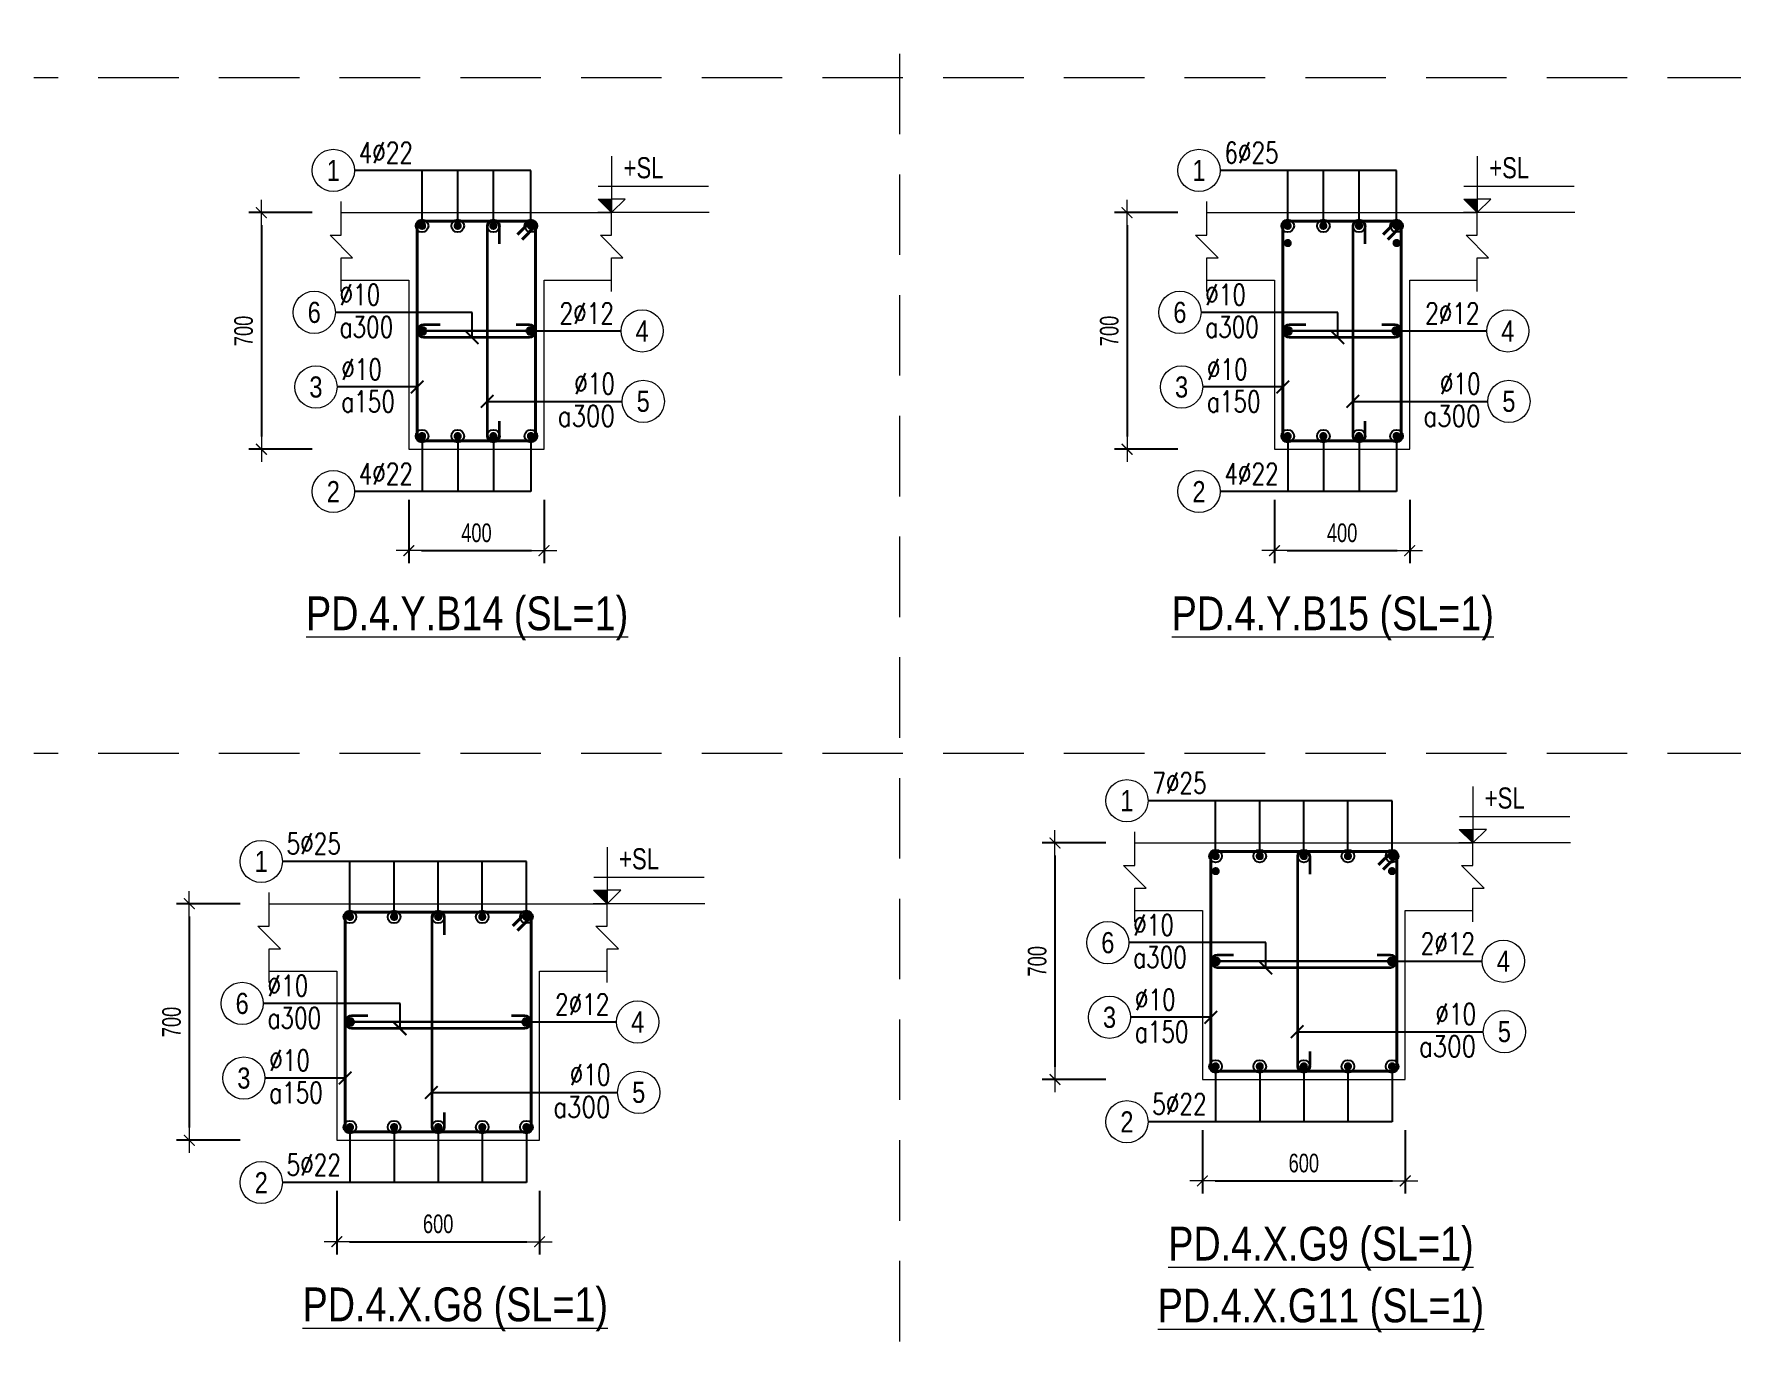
# Model space of a CAD drawing. Header units: millimetres. Extents: x 0 to 264070, y -218202 to 27271.
# Drawn here: x 246139 to 251161, y -211943 to -208073 of the extents above; entities that cross this region are included whole.
import ezdxf
from ezdxf.enums import TextEntityAlignment as Align

# ---------------------------------------------------------------- set-up
doc = ezdxf.new("R2010")
doc.units = ezdxf.units.MM
doc.header["$PDMODE"] = 3
doc.linetypes.add('HIDDEN2', pattern=[4.762499999999999, 3.175, -1.5875])
doc.layers.get('0').update_dxf_attribs({"lineweight": 20})
doc.layers.get('Defpoints').update_dxf_attribs({"color": 151, "lineweight": 9})
for name, color, linetype, lineweight in [('NDC_S_ANNO', 7, 'Continuous', 20), ('NDC_S_CONTINUOUS', 3, 'Continuous', 20), ('NDC_S_DIM', 1, 'Continuous', 15), ('NDC_S_HIDDEN', 8, 'HIDDEN2', 13), ('NDC_S_REBAR', 4, 'Continuous', 35), ('NDC_S_STIRRUP', 4, 'Continuous', 40), ('NDC_S_TEXT SYMBOL', 7, 'Continuous', 20), ('NDC_S_THIN LINE', 8, 'Continuous', 9), ('NDC_S_VN TEXT', 7, 'Continuous', 20)]:
    doc.layers.add(name, color=color, linetype=linetype, lineweight=lineweight)
doc.styles.add('ARIAL', font='arial.ttf', dxfattribs={"width": 0.8})
doc.styles.add('NDC_ANNO', font='', dxfattribs={"width": 0.8})
doc.styles.add('NDC_DIM', font='', dxfattribs={"width": 0.75})
doc.styles.add('NDC_EN TXT', font='romans.shx', dxfattribs={"width": 0.8})
doc.styles.get('NDC_ANNO').set_extended_font_data('Dotum')
doc.styles.get('NDC_DIM').set_extended_font_data('Dotum')
doc.dimstyles.new('NDC_dim_25', dxfattribs={"dimscale": 25, "dimtxt": 2.2, "dimasz": 1.5, "dimexe": 1.5, "dimexo": 2.5, "dimgap": 1, "dimtad": 1, "dimdec": 0, "dimzin": 0, "dimdsep": 46, "dimtxsty": 'NDC_DIM', "dimblk": 'DIMMARK', "dimcen": 0.09, "dimdle": 1.2, "dimclrd": 1, "dimclre": 1, "dimclrt": 3, "dimadec": 0, "dimazin": 0, "dimtfac": 1, "dimtdec": 0, "dimtix": 1, "dimtofl": 0, "dimtmove": 0, "dimatfit": 3, "dimfxl": 6, "dimfxlon": 1, "dimtolj": 1, "dimtzin": 0, "dimarcsym": 0})

# ---------------------------------------------------------------- blocks, each defined once
blk = doc.blocks.new('kata_block_THEP')
at = {"layer": 'NDC_S_REBAR', "color": 0}
for p, q in [((-0.5, 0), (0.5, 0)), ((-0.3535533905960619, 0.353553390592424), (0.3535533905960619, -0.353553390592424)), ((0.3535533905960619, 0.353553390592424), (-0.3535533905960619, -0.353553390592424)), ((0, 0.5), (0, -0.5))]:
    blk.add_line(p, q, dxfattribs=at)
at = {"layer": 'NDC_S_REBAR', "color": 0, "const_width": 0.08333333333333334}
blk.add_lwpolyline([(-0.5, -1.818989403545856e-12, 1), (0.5000000000145519, -1.818989403545856e-12, 1), (-0.5, -1.818989403545856e-12, 1)], format="xyb", dxfattribs=at)
blk = doc.blocks.new('DIMMARK')
at = {"layer": 'NDC_S_DIM', "color": 1}
blk.add_line((-1.5, 0), (1, 0), dxfattribs=at)
at = {"layer": 'NDC_S_DIM', "color": 2, "const_width": 0.1}
blk.add_lwpolyline([(-0.4242640687119285, -0.4242640687119285), (0.4242640687119285, 0.4242640687119285)], dxfattribs=at)
blk = doc.blocks.new('*D876')
at = {"layer": 'Defpoints', "color": 0, "transparency": 16777216}
for p in [(247318.4618438467, -208601.3271362455), (246812.4618438467, -209301.3271362455), (247318.4618438467, -209301.3271362455)]:
    blk.add_point(p, dxfattribs=at)
at = {"layer": 'NDC_S_DIM', "color": 1, "lineweight": -2, "transparency": 16777216}
for p, q in [((246962.4618438467, -208601.3271362455), (246774.9618438467, -208601.3271362455)), ((246812.4618438467, -208638.8271362455), (246812.4618438467, -209263.8271362455)), ((246962.4618438467, -209301.3271362455), (246774.9618438467, -209301.3271362455))]:
    blk.add_line(p, q, dxfattribs=at)
at = {"layer": 'NDC_S_DIM', "color": 1, "lineweight": -2, "transparency": 16777216, "xscale": 37.5, "yscale": 37.5, "zscale": 37.5}
for p, rotation in [((246812.4618438467, -208601.3271362455), 90), ((246812.4618438467, -209301.3271362455), 270)]:
    blk.add_blockref('DIMMARK', p, dxfattribs=dict(at, rotation=rotation))
at = {"layer": 'NDC_S_DIM', "color": 3, "transparency": 16777216, "insert": (246759.9618438468, -208951.3271362455), "char_height": 55.00000000000001, "attachment_point": 5, "rotation": 90, "style": 'NDC_DIM'}
blk.add_mtext('\\A1;700', dxfattribs=at)
blk = doc.blocks.new('*D877')
at = {"layer": 'Defpoints', "color": 0, "transparency": 16777216}
for p in [(247248.7887193024, -209301.3271362455), (247648.7887193024, -209301.3271362455), (247648.7887193024, -209601.3271362455)]:
    blk.add_point(p, dxfattribs=at)
at = {"layer": 'NDC_S_DIM', "color": 1, "lineweight": -2, "transparency": 16777216}
for p, q in [((247248.7887193024, -209451.3271362455), (247248.7887193024, -209638.8271362455)), ((247648.7887193024, -209451.3271362455), (247648.7887193024, -209638.8271362455)), ((247286.2887193024, -209601.3271362455), (247611.2887193024, -209601.3271362455))]:
    blk.add_line(p, q, dxfattribs=at)
at = {"layer": 'NDC_S_DIM', "color": 1, "lineweight": -2, "transparency": 16777216, "xscale": 37.5, "yscale": 37.5, "zscale": 37.5, "rotation": 180}
blk.add_blockref('DIMMARK', (247248.7887193024, -209601.3271362455), dxfattribs=at)
at = {"layer": 'NDC_S_DIM', "color": 1, "lineweight": -2, "transparency": 16777216, "xscale": 37.5, "yscale": 37.5, "zscale": 37.5}
blk.add_blockref('DIMMARK', (247648.7887193024, -209601.3271362455), dxfattribs=at)
at = {"layer": 'NDC_S_DIM', "color": 3, "transparency": 16777216, "insert": (247448.7887193024, -209548.8271362455), "char_height": 55.00000000000001, "attachment_point": 5, "style": 'NDC_DIM'}
blk.add_mtext('\\A1;400', dxfattribs=at)
blk = doc.blocks.new('kata_block_CT')
at = {"layer": 'NDC_S_ANNO'}
blk.add_hatch(color=3, dxfattribs=at).paths.add_polyline_path([(0, 1.596954857557648), (-1.612010908633238, 1.596954857557648), (0, 0)])
at = {"layer": 'NDC_S_ANNO', "ltscale": 50}
h = blk.add_hatch(dxfattribs=at)
h.set_pattern_fill('ANSI31', color=256, scale=1.406250541793835, style=0)
h.set_pattern_definition([(45.00000000000001, (0, 5.456968210637569e-12), (-3.157122508925224, 3.157122508925225), [])])
h.paths.add_polyline_path([(0, 1.596954857557648), (0, 0), (1.612010908924276, 1.596954857557648)])
for p, q in [((-1.592704896858777, 3.140833880479477), (11.46947077315417, 3.140833880479477)), ((11.56125648126181, 5.456968210637569e-12), (-1.63869572513795, 5.456968210637569e-12))]:
    blk.add_line(p, q, dxfattribs=at)
for points in [[(0, 6.69495074864426), (0, 0)], [(0, 0), (-1.612010908924276, 1.596954857557648), (0, 1.596954857557648)], [(0, 0), (1.612010908924276, 1.596954857557648), (0, 1.596954857557648)]]:
    blk.add_lwpolyline(points, dxfattribs=at)
at = {"layer": 'NDC_S_ANNO', "color": 8, "ltscale": 50}
blk.add_lwpolyline([(0, 0), (-1.612010908633238, 1.596954857557648), (0, 1.596954857557648)], dxfattribs=at)
at = {"layer": 'NDC_S_TEXT SYMBOL', "color": 3, "style": 'NDC_ANNO', "width": 0.8}
blk.add_attdef('CT', (1.409564409346785, 4.068271311703938), '', height=2.5, dxfattribs=at)
blk = doc.blocks.new('kata_block_TD')
at = {"color": 6, "linetype": 'ByBlock', "lineweight": -2, "style": 'ARIAL', "width": 0.8}
blk.add_attdef('SECTDET2', text='', height=5, dxfattribs=at).set_placement((0, 7.970649532882817), align=Align.CENTER)
at = {"color": 0, "linetype": 'ByBlock', "lineweight": -2, "style": 'ARIAL', "width": 0.8}
blk.add_attdef('SECTDET1', text='', height=5, dxfattribs=at).set_placement((0, 1.470649532882817), align=Align.CENTER)
at = {"color": 3, "lineweight": 25, "style": 'ARIAL', "width": 0.8}
blk.add_attdef('SSCALE', text='', height=2.5, dxfattribs=at).set_placement((0, -3.998868953555331), align=Align.CENTER)
blk = doc.blocks.new('*U241')
blk.add_circle((-2.5, 0), 2.5)
at = {"layer": 'NDC_S_VN TEXT', "color": 3, "style": 'NDC_EN TXT', "width": 0.75}
for tag, p in [('DK1', (0.5, 0.8455043070534884)), ('KC1', (0.5, -2.972544307831413))]:
    blk.add_attdef(tag, p, '', height=2.5, dxfattribs=at)
at = {"layer": 'NDC_S_VN TEXT', "color": 7, "style": 'ARIAL', "width": 0.8}
blk.add_attdef('SH2', text='', height=2.5, dxfattribs=at).set_placement((-2.5, 0), align=Align.MIDDLE)
blk = doc.blocks.new('*U321')
blk.add_circle((2.5, 0), 2.5)
at = {"layer": 'NDC_S_VN TEXT', "color": 3, "style": 'NDC_EN TXT'}
for tag, width, p in [('DK2', 0.75, (-0.85, 0.8455043070534884)), ('KC2', 0.8, (-0.85, -2.972544307831413))]:
    blk.add_attdef(tag, text='', height=2.5, dxfattribs=dict(at, width=width)).set_placement(p, align=Align.RIGHT)
at = {"layer": 'NDC_S_VN TEXT', "color": 7, "style": 'ARIAL', "width": 0.8}
blk.add_attdef('SH3', text='', height=2.5, dxfattribs=at).set_placement((2.5, 0), align=Align.MIDDLE)
blk = doc.blocks.new('*U239')
blk.add_circle((2.5, 0), 2.5)
at = {"layer": 'NDC_S_VN TEXT', "color": 3, "style": 'NDC_EN TXT', "width": 0.75}
blk.add_attdef('DK2', text='', height=2.5, dxfattribs=at).set_placement((-0.85, 0.8455043070534884), align=Align.RIGHT)
at = {"layer": 'NDC_S_VN TEXT', "color": 7, "style": 'ARIAL', "width": 0.8}
blk.add_attdef('SH3', text='', height=2.5, dxfattribs=at).set_placement((2.5, 0), align=Align.MIDDLE)
blk = doc.blocks.new('*U240')
blk.add_circle((-2.5, 0), 2.5)
at = {"layer": 'NDC_S_VN TEXT', "color": 3, "style": 'NDC_EN TXT', "width": 0.75}
blk.add_attdef('DK1', (0.5, 0.8455043070534884), '', height=2.5, dxfattribs=at)
at = {"layer": 'NDC_S_VN TEXT', "color": 7, "style": 'ARIAL', "width": 0.8}
blk.add_attdef('SH2', text='', height=2.5, dxfattribs=at).set_placement((-2.5, 0), align=Align.MIDDLE)
blk = doc.blocks.new('*D878')
at = {"layer": 'Defpoints', "color": 0, "transparency": 16777216}
for p in [(249879.9727812153, -208601.3271362455), (249373.9727812153, -209301.3271362455), (249879.9727812153, -209301.3271362455)]:
    blk.add_point(p, dxfattribs=at)
at = {"layer": 'NDC_S_DIM', "color": 1, "lineweight": -2, "transparency": 16777216}
for p, q in [((249523.9727812153, -208601.3271362455), (249336.4727812153, -208601.3271362455)), ((249373.9727812153, -208638.8271362455), (249373.9727812153, -209263.8271362455)), ((249523.9727812153, -209301.3271362455), (249336.4727812153, -209301.3271362455))]:
    blk.add_line(p, q, dxfattribs=at)
at = {"layer": 'NDC_S_DIM', "color": 1, "lineweight": -2, "transparency": 16777216, "xscale": 37.5, "yscale": 37.5, "zscale": 37.5}
for p, rotation in [((249373.9727812153, -208601.3271362455), 90), ((249373.9727812153, -209301.3271362455), 270)]:
    blk.add_blockref('DIMMARK', p, dxfattribs=dict(at, rotation=rotation))
at = {"layer": 'NDC_S_DIM', "color": 3, "transparency": 16777216, "insert": (249321.4727812153, -208951.3271362455), "char_height": 55.00000000000001, "attachment_point": 5, "rotation": 90, "style": 'NDC_DIM'}
blk.add_mtext('\\A1;700', dxfattribs=at)
blk = doc.blocks.new('*D879')
at = {"layer": 'Defpoints', "color": 0, "transparency": 16777216}
for p in [(249810.2996566709, -209301.3271362455), (250210.2996566709, -209301.3271362455), (250210.2996566709, -209601.3271362455)]:
    blk.add_point(p, dxfattribs=at)
at = {"layer": 'NDC_S_DIM', "color": 1, "lineweight": -2, "transparency": 16777216}
for p, q in [((249810.2996566709, -209451.3271362455), (249810.2996566709, -209638.8271362455)), ((250210.2996566709, -209451.3271362455), (250210.2996566709, -209638.8271362455)), ((249847.7996566709, -209601.3271362455), (250172.7996566709, -209601.3271362455))]:
    blk.add_line(p, q, dxfattribs=at)
at = {"layer": 'NDC_S_DIM', "color": 1, "lineweight": -2, "transparency": 16777216, "xscale": 37.5, "yscale": 37.5, "zscale": 37.5, "rotation": 180}
blk.add_blockref('DIMMARK', (249810.2996566709, -209601.3271362455), dxfattribs=at)
at = {"layer": 'NDC_S_DIM', "color": 1, "lineweight": -2, "transparency": 16777216, "xscale": 37.5, "yscale": 37.5, "zscale": 37.5}
blk.add_blockref('DIMMARK', (250210.2996566709, -209601.3271362455), dxfattribs=at)
at = {"layer": 'NDC_S_DIM', "color": 3, "transparency": 16777216, "insert": (250010.2996566709, -209548.8271362455), "char_height": 55.00000000000001, "attachment_point": 5, "style": 'NDC_DIM'}
blk.add_mtext('\\A1;400', dxfattribs=at)
blk = doc.blocks.new('*D898')
at = {"layer": 'Defpoints', "color": 0, "transparency": 16777216}
for p in [(247105.1774534732, -210646.0330501204), (246599.1774534732, -211346.0330501204), (247105.1774534732, -211346.0330501204)]:
    blk.add_point(p, dxfattribs=at)
at = {"layer": 'NDC_S_DIM', "color": 1, "lineweight": -2, "transparency": 16777216}
for p, q in [((246749.1774534732, -210646.0330501204), (246561.6774534732, -210646.0330501204)), ((246599.1774534732, -210683.5330501204), (246599.1774534732, -211308.5330501204)), ((246749.1774534732, -211346.0330501204), (246561.6774534732, -211346.0330501204))]:
    blk.add_line(p, q, dxfattribs=at)
at = {"layer": 'NDC_S_DIM', "color": 1, "lineweight": -2, "transparency": 16777216, "xscale": 37.5, "yscale": 37.5, "zscale": 37.5}
for p, rotation in [((246599.1774534732, -210646.0330501204), 90), ((246599.1774534732, -211346.0330501204), 270)]:
    blk.add_blockref('DIMMARK', p, dxfattribs=dict(at, rotation=rotation))
at = {"layer": 'NDC_S_DIM', "color": 3, "transparency": 16777216, "insert": (246546.6774534732, -210996.0330501204), "char_height": 55.00000000000001, "attachment_point": 5, "rotation": 90, "style": 'NDC_DIM'}
blk.add_mtext('\\A1;700', dxfattribs=at)
blk = doc.blocks.new('*D899')
at = {"layer": 'Defpoints', "color": 0, "transparency": 16777216}
for p in [(247035.5043289288, -211346.0330501204), (247635.5043289288, -211346.0330501204), (247635.5043289288, -211646.0330501204)]:
    blk.add_point(p, dxfattribs=at)
at = {"layer": 'NDC_S_DIM', "color": 1, "lineweight": -2, "transparency": 16777216}
for p, q in [((247035.5043289288, -211496.0330501204), (247035.5043289288, -211683.5330501204)), ((247635.5043289288, -211496.0330501204), (247635.5043289288, -211683.5330501204)), ((247073.0043289288, -211646.0330501204), (247598.0043289288, -211646.0330501204))]:
    blk.add_line(p, q, dxfattribs=at)
at = {"layer": 'NDC_S_DIM', "color": 1, "lineweight": -2, "transparency": 16777216, "xscale": 37.5, "yscale": 37.5, "zscale": 37.5, "rotation": 180}
blk.add_blockref('DIMMARK', (247035.5043289288, -211646.0330501204), dxfattribs=at)
at = {"layer": 'NDC_S_DIM', "color": 1, "lineweight": -2, "transparency": 16777216, "xscale": 37.5, "yscale": 37.5, "zscale": 37.5}
blk.add_blockref('DIMMARK', (247635.5043289288, -211646.0330501204), dxfattribs=at)
at = {"layer": 'NDC_S_DIM', "color": 3, "transparency": 16777216, "insert": (247335.5043289288, -211593.5330501204), "char_height": 55.00000000000001, "attachment_point": 5, "style": 'NDC_DIM'}
blk.add_mtext('\\A1;600', dxfattribs=at)
blk = doc.blocks.new('*D900')
at = {"layer": 'Defpoints', "color": 0, "transparency": 16777216}
for p in [(249666.6883908416, -210466.2472023886), (249160.6883908416, -211166.2472023886), (249666.6883908416, -211166.2472023886)]:
    blk.add_point(p, dxfattribs=at)
at = {"layer": 'NDC_S_DIM', "color": 1, "lineweight": -2, "transparency": 16777216}
for p, q in [((249310.6883908416, -210466.2472023886), (249123.1883908416, -210466.2472023886)), ((249160.6883908416, -210503.7472023886), (249160.6883908416, -211128.7472023886)), ((249310.6883908416, -211166.2472023886), (249123.1883908416, -211166.2472023886))]:
    blk.add_line(p, q, dxfattribs=at)
at = {"layer": 'NDC_S_DIM', "color": 1, "lineweight": -2, "transparency": 16777216, "xscale": 37.5, "yscale": 37.5, "zscale": 37.5}
for p, rotation in [((249160.6883908416, -210466.2472023886), 90), ((249160.6883908416, -211166.2472023886), 270)]:
    blk.add_blockref('DIMMARK', p, dxfattribs=dict(at, rotation=rotation))
at = {"layer": 'NDC_S_DIM', "color": 3, "transparency": 16777216, "insert": (249108.1883908417, -210816.2472023886), "char_height": 55.00000000000001, "attachment_point": 5, "rotation": 90, "style": 'NDC_DIM'}
blk.add_mtext('\\A1;700', dxfattribs=at)
blk = doc.blocks.new('*D901')
at = {"layer": 'Defpoints', "color": 0, "transparency": 16777216}
for p in [(249597.0152662973, -211166.2472023886), (250197.0152662973, -211166.2472023886), (250197.0152662973, -211466.2472023886)]:
    blk.add_point(p, dxfattribs=at)
at = {"layer": 'NDC_S_DIM', "color": 1, "lineweight": -2, "transparency": 16777216}
for p, q in [((249597.0152662973, -211316.2472023886), (249597.0152662973, -211503.7472023886)), ((250197.0152662973, -211316.2472023886), (250197.0152662973, -211503.7472023886)), ((249634.5152662973, -211466.2472023886), (250159.5152662973, -211466.2472023886))]:
    blk.add_line(p, q, dxfattribs=at)
at = {"layer": 'NDC_S_DIM', "color": 1, "lineweight": -2, "transparency": 16777216, "xscale": 37.5, "yscale": 37.5, "zscale": 37.5, "rotation": 180}
blk.add_blockref('DIMMARK', (249597.0152662973, -211466.2472023886), dxfattribs=at)
at = {"layer": 'NDC_S_DIM', "color": 1, "lineweight": -2, "transparency": 16777216, "xscale": 37.5, "yscale": 37.5, "zscale": 37.5}
blk.add_blockref('DIMMARK', (250197.0152662973, -211466.2472023886), dxfattribs=at)
at = {"layer": 'NDC_S_DIM', "color": 3, "transparency": 16777216, "insert": (249897.0152662973, -211413.7472023886), "char_height": 55.00000000000001, "attachment_point": 5, "style": 'NDC_DIM'}
blk.add_mtext('\\A1;600', dxfattribs=at)

msp = doc.modelspace()

# ---------------------------------------------------------------- linework, layer by layer
at = {"layer": 'NDC_S_CONTINUOUS'}
for points in [[(247048.7887193024, -208601.3271362455), (247248.7887193024, -208601.3271362455), (247248.7887193024, -208601.3271362455), (247648.7887193024, -208601.3271362455), (247648.7887193024, -208601.3271362455), (247848.7887193024, -208601.3271362455)], [(249610.2996566709, -208601.3271362455), (249810.2996566709, -208601.3271362455), (249810.2996566709, -208601.3271362455), (250210.2996566709, -208601.3271362455), (250210.2996566709, -208601.3271362455), (250410.2996566709, -208601.3271362455)], [(247048.7887193024, -208801.3271362455), (247248.7887193024, -208801.3271362455), (247248.7887193024, -209301.3271362455), (247648.7887193024, -209301.3271362455), (247648.7887193024, -208801.3271362455), (247848.7887193024, -208801.3271362455)], [(249610.2996566709, -208801.3271362455), (249810.2996566709, -208801.3271362455), (249810.2996566709, -209301.3271362455), (250210.2996566709, -209301.3271362455), (250210.2996566709, -208801.3271362455), (250410.2996566709, -208801.3271362455)], [(249397.0152662973, -210466.2472023886), (249597.0152662973, -210466.2472023886), (249597.0152662973, -210466.2472023886), (250197.0152662973, -210466.2472023886), (250197.0152662973, -210466.2472023886), (250397.0152662973, -210466.2472023886)], [(246835.5043289288, -210646.0330501204), (247035.5043289288, -210646.0330501204), (247035.5043289288, -210646.0330501204), (247635.5043289288, -210646.0330501204), (247635.5043289288, -210646.0330501204), (247835.5043289288, -210646.0330501204)], [(249397.0152662973, -210666.2472023886), (249597.0152662973, -210666.2472023886), (249597.0152662973, -211166.2472023886), (250197.0152662973, -211166.2472023886), (250197.0152662973, -210666.2472023886), (250397.0152662973, -210666.2472023886)], [(246835.5043289288, -210846.0330501204), (247035.5043289288, -210846.0330501204), (247035.5043289288, -211346.0330501204), (247635.5043289288, -211346.0330501204), (247635.5043289288, -210846.0330501204), (247835.5043289288, -210846.0330501204)]]:
    msp.add_lwpolyline(points, dxfattribs=at)
at = {"layer": 'NDC_S_HIDDEN', "ltscale": 75}
for p, q in [((248700.8964243506, -204202.0456222839), (248700.8964243506, -218202.045622268)), ((264069.962048562, -208202.0456222794), (246139.3854869821, -208202.0456222794)), ((264069.962048562, -210202.0456222771), (246139.3854869821, -210202.0456222771))]:
    msp.add_line(p, q, dxfattribs=at)
at = {"layer": 'NDC_S_REBAR'}
for points in [[(247517.2207193024, -208693.6718261788), (247517.2207193024, -208644.758656369, 0.9999999999999999), (247480.3567193024, -208644.758656369), (247480.3567193024, -209257.8951362454, 0.9999999999999999), (247517.2207193024, -209257.8951362454), (247517.2207193024, -209218.6382452366, -0.414213562)], [(250078.731656671, -208693.6718261788), (250078.731656671, -208644.758656369, 0.9999999999999999), (250041.8676566709, -208644.758656369), (250041.8676566709, -209257.8951362454, 0.9999999999999999), (250078.731656671, -209257.8951362454), (250078.731656671, -209218.6382452366, -0.414213562)], [(247341.1338891123, -208932.8951362455), (247292.2207193024, -208932.8951362455, 0.9999999999999999), (247292.2207193024, -208969.7591362456), (247605.3567193024, -208969.7591362456, 0.9999999999999999), (247605.3567193024, -208932.8951362455), (247566.0998282935, -208932.8951362455, -0.414213562)], [(249902.6448264808, -208932.8951362455), (249853.731656671, -208932.8951362455, 0.9999999999999999), (249853.731656671, -208969.7591362456), (250166.8676566709, -208969.7591362456, 0.9999999999999999), (250166.8676566709, -208932.8951362455), (250127.6107656621, -208932.8951362455, -0.414213562)], [(249915.3853083914, -210558.5918923219), (249915.3853083914, -210509.6787225121, 0.9999999999999999), (249878.5213083914, -210509.6787225121), (249878.5213083914, -211122.8152023886, 0.9999999999999999), (249915.3853083914, -211122.8152023886), (249915.3853083914, -211083.5583113797, -0.414213562)], [(247353.8743710229, -210738.3777400537), (247353.8743710229, -210689.4645702439, 0.9999999999999999), (247317.0103710229, -210689.4645702439), (247317.0103710229, -211302.6010501203, 0.9999999999999999), (247353.8743710229, -211302.6010501203), (247353.8743710229, -211263.3441591115, -0.414213562)], [(249689.3604361072, -210797.8152023886), (249640.4472662973, -210797.8152023886, 0.9999999999999999), (249640.4472662973, -210834.6792023887), (250153.5832662973, -210834.6792023887, 0.9999999999999999), (250153.5832662973, -210797.8152023886), (250114.3263752885, -210797.8152023886, -0.414213562)], [(247127.8494987387, -210977.6010501204), (247078.9363289289, -210977.6010501204, 0.9999999999999999), (247078.9363289289, -211014.4650501205), (247592.0723289288, -211014.4650501205, 0.9999999999999999), (247592.0723289288, -210977.6010501204), (247552.81543792, -210977.6010501204, -0.414213562)]]:
    msp.add_lwpolyline(points, format="xyb", dxfattribs=at)
at = {"layer": 'NDC_S_STIRRUP'}
for points in [[(247569.7887193024, -208666.3271362455), (247609.7887193024, -208626.3271362455, -0.414213562), (247623.7887193024, -208640.3271362455), (247623.7887193024, -209262.3271362455, -0.414213562), (247609.7887193024, -209276.3271362455), (247287.7887193024, -209276.3271362455, -0.414213562), (247273.7887193024, -209262.3271362455), (247273.7887193024, -208640.3271362455, -0.414213562), (247287.7887193024, -208626.3271362455), (247609.7887193024, -208626.3271362455, -0.414213562), (247623.7887193024, -208640.3271362455), (247583.7887193024, -208680.3271362455)], [(250131.2996566709, -208666.3271362455), (250171.2996566709, -208626.3271362455, -0.414213562), (250185.2996566709, -208640.3271362455), (250185.2996566709, -209262.3271362455, -0.414213562), (250171.2996566709, -209276.3271362455), (249849.2996566709, -209276.3271362455, -0.414213562), (249835.2996566709, -209262.3271362455), (249835.2996566709, -208640.3271362455, -0.414213562), (249849.2996566709, -208626.3271362455), (250171.2996566709, -208626.3271362455, -0.414213562), (250185.2996566709, -208640.3271362455), (250145.2996566709, -208680.3271362455)], [(250118.0152662973, -210531.2472023886), (250158.0152662973, -210491.2472023886, -0.414213562), (250172.0152662973, -210505.2472023886), (250172.0152662973, -211127.2472023886, -0.414213562), (250158.0152662973, -211141.2472023886), (249636.0152662973, -211141.2472023886, -0.414213562), (249622.0152662973, -211127.2472023886), (249622.0152662973, -210505.2472023886, -0.414213562), (249636.0152662973, -210491.2472023886), (250158.0152662973, -210491.2472023886, -0.414213562), (250172.0152662973, -210505.2472023886), (250132.0152662973, -210545.2472023886)], [(247556.5043289288, -210711.0330501204), (247596.5043289288, -210671.0330501204, -0.414213562), (247610.5043289288, -210685.0330501204), (247610.5043289288, -211307.0330501204, -0.414213562), (247596.5043289288, -211321.0330501204), (247074.5043289288, -211321.0330501204, -0.414213562), (247060.5043289288, -211307.0330501204), (247060.5043289288, -210685.0330501204, -0.414213562), (247074.5043289288, -210671.0330501204), (247596.5043289288, -210671.0330501204, -0.414213562), (247610.5043289288, -210685.0330501204), (247570.5043289288, -210725.0330501204)]]:
    msp.add_lwpolyline(points, format="xyb", dxfattribs=at)
at = {"layer": 'NDC_S_THIN LINE'}
for points in [[(247048.7887193024, -208834.6604695788), (247048.7887193024, -208734.6604695788), (247082.1220526358, -208734.6604695788), (247015.455385969, -208667.9938029122), (247048.7887193024, -208667.9938029122), (247048.7887193024, -208567.9938029122)], [(247848.7887193024, -208834.6604695788), (247848.7887193024, -208734.6604695788), (247882.1220526358, -208734.6604695788), (247815.455385969, -208667.9938029122), (247848.7887193024, -208667.9938029122), (247848.7887193024, -208567.9938029122)], [(249610.2996566709, -208834.6604695788), (249610.2996566709, -208734.6604695788), (249643.6329900043, -208734.6604695788), (249576.9663233376, -208667.9938029122), (249610.2996566709, -208667.9938029122), (249610.2996566709, -208567.9938029122)], [(250410.2996566709, -208834.6604695788), (250410.2996566709, -208734.6604695788), (250443.6329900043, -208734.6604695788), (250376.9663233376, -208667.9938029122), (250410.2996566709, -208667.9938029122), (250410.2996566709, -208567.9938029122)], [(249397.0152662973, -210699.580535722), (249397.0152662973, -210599.580535722), (249430.3485996306, -210599.580535722), (249363.681932964, -210532.9138690553), (249397.0152662973, -210532.9138690553), (249397.0152662973, -210432.9138690553)], [(250397.0152662973, -210699.580535722), (250397.0152662973, -210599.580535722), (250430.3485996306, -210599.580535722), (250363.681932964, -210532.9138690553), (250397.0152662973, -210532.9138690553), (250397.0152662973, -210432.9138690553)], [(246835.5043289288, -210879.3663834537), (246835.5043289288, -210779.3663834537), (246868.8376622622, -210779.3663834537), (246802.1709955955, -210712.6997167871), (246835.5043289289, -210712.6997167871), (246835.5043289289, -210612.6997167871)], [(247835.5043289288, -210879.3663834537), (247835.5043289288, -210779.3663834537), (247868.8376622622, -210779.3663834537), (247802.1709955955, -210712.6997167871), (247835.5043289289, -210712.6997167871), (247835.5043289289, -210612.6997167871)]]:
    msp.add_lwpolyline(points, dxfattribs=at)

# ---------------------------------------------------------------- block references
at = {"layer": 'NDC_S_REBAR', "xscale": 22, "yscale": 22, "zscale": 22}
for p in [(247287.7887193024, -208640.3271362455), (247609.7887193024, -208640.3271362455), (249849.2996566709, -208640.3271362455), (250171.2996566709, -208640.3271362455), (249849.2996566709, -208691.2192880863), (250171.2996566709, -208691.2192880863), (247287.7887193024, -208951.3271362455), (247609.7887193024, -208951.3271362455), (249849.2996566709, -208951.3271362455), (250171.2996566709, -208951.3271362455), (247287.7887193024, -209262.3271362455), (247393.2887193024, -209262.3271362455), (247498.7887193024, -209262.3271362455), (247609.7887193024, -209262.3271362455), (249849.2996566709, -209262.3271362455), (249954.7996566709, -209262.3271362455), (250060.2996566709, -209262.3271362455), (250171.2996566709, -209262.3271362455), (249636.0152662973, -210505.2472023886), (249766.5152662973, -210505.2472023886), (249897.0152662973, -210505.2472023886), (250027.5152662973, -210505.2472023886), (250158.0152662973, -210505.2472023886), (249636.0152662973, -210549.6133971628), (250158.0152662973, -210549.6133971628), (247074.5043289288, -210685.0330501204), (247205.0043289288, -210685.0330501204), (247335.5043289288, -210685.0330501204), (247466.0043289288, -210685.0330501204), (247596.5043289288, -210685.0330501204), (249636.0152662973, -210816.2472023886), (250158.0152662973, -210816.2472023886), (247074.5043289288, -210996.0330501204), (247596.5043289288, -210996.0330501204), (249636.0152662973, -211127.2472023886), (249766.5152662973, -211127.2472023886), (249897.0152662973, -211127.2472023886), (250027.5152662973, -211127.2472023886), (250158.0152662973, -211127.2472023886), (247074.5043289288, -211307.0330501204), (247205.0043289288, -211307.0330501204), (247335.5043289288, -211307.0330501204), (247466.0043289288, -211307.0330501204), (247596.5043289288, -211307.0330501204)]:
    msp.add_blockref('kata_block_THEP', p, dxfattribs=at)
at = {"layer": 'NDC_S_REBAR', "xscale": -22, "yscale": 22, "zscale": 22, "rotation": 180}
for p in [(247393.2887193024, -208640.3271362455), (247498.7887193024, -208640.3271362455), (249954.7996566709, -208640.3271362455), (250060.2996566709, -208640.3271362455)]:
    msp.add_blockref('kata_block_THEP', p, dxfattribs=at)
at = {"layer": 'NDC_S_THIN LINE', "xscale": 25, "yscale": 25, "zscale": 25}
for name, p, values in [('*U240', (247087.7887193024, -208476.3271362455), {'SH2': '1', 'DK1': '4%%c22'}), ('*U240', (249649.2996566709, -208476.3271362455), {'SH2': '1', 'DK1': '6%%c25'}), ('*U241', (247031.2887193024, -208896.3271362455), {'SH2': '6', 'DK1': '%%c10', 'KC1': 'a300'}), ('*U241', (249592.7996566709, -208896.3271362455), {'SH2': '6', 'DK1': '%%c10', 'KC1': 'a300'}), ('*U239', (247876.6789631, -208951.3271362455), {'SH3': '4', 'DK2': '2%%c12'}), ('*U239', (250438.1899004685, -208951.3271362455), {'SH3': '4', 'DK2': '2%%c12'}), ('*U241', (247036.2887193024, -209117.1478068551), {'SH2': '3', 'DK1': '%%c10', 'KC1': 'a150'}), ('*U241', (249597.7996566709, -209117.1478068551), {'SH2': '3', 'DK1': '%%c10', 'KC1': 'a150'}), ('*U321', (247879.8449181666, -209159.7942644248), {'SH3': '5', 'DK2': '%%c10', 'KC2': 'a300'}), ('*U321', (250441.3558555352, -209159.7942644248), {'SH3': '5', 'DK2': '%%c10', 'KC2': 'a300'}), ('*U240', (247087.7887193024, -209426.3271362455), {'SH2': '2', 'DK1': '4%%c22'}), ('*U240', (249649.2996566709, -209426.3271362455), {'SH2': '2', 'DK1': '4%%c22'}), ('*U240', (249436.0152662973, -210341.2472023886), {'SH2': '1', 'DK1': '7%%c25'}), ('*U240', (246874.5043289288, -210521.0330501204), {'SH2': '1', 'DK1': '5%%c25'}), ('*U241', (249379.5152662973, -210761.2472023886), {'SH2': '6', 'DK1': '%%c10', 'KC1': 'a300'}), ('*U239', (250424.9055100949, -210816.2472023886), {'SH3': '4', 'DK2': '2%%c12'}), ('*U241', (246818.0043289288, -210941.0330501204), {'SH2': '6', 'DK1': '%%c10', 'KC1': 'a300'}), ('*U239', (247863.3945727264, -210996.0330501204), {'SH3': '4', 'DK2': '2%%c12'}), ('*U241', (249384.5152662973, -210982.0678729982), {'SH2': '3', 'DK1': '%%c10', 'KC1': 'a150'}), ('*U321', (250428.0714651615, -211024.7143305679), {'SH3': '5', 'DK2': '%%c10', 'KC2': 'a300'}), ('*U241', (246823.0043289288, -211161.85372073), {'SH2': '3', 'DK1': '%%c10', 'KC1': 'a150'}), ('*U321', (247866.5605277931, -211204.5001782997), {'SH3': '5', 'DK2': '%%c10', 'KC2': 'a300'}), ('*U240', (249436.0152662973, -211291.2472023886), {'SH2': '2', 'DK1': '5%%c22'}), ('*U240', (246874.5043289288, -211471.0330501204), {'SH2': '2', 'DK1': '5%%c22'})]:
    msp.add_blockref(name, p, dxfattribs=at).add_auto_attribs(values)
at = {"layer": 'NDC_S_VN TEXT', "xscale": 25, "yscale": 25, "zscale": 25}
for p in [(247848.7887193024, -208601.3271362455), (250410.2996566709, -208601.3271362455), (250397.0152662973, -210466.2472023886), (247835.5043289288, -210646.0330501204)]:
    msp.add_blockref('kata_block_CT', p, dxfattribs=at).add_auto_attribs({'CT': '+SL'})
at = {"layer": 'NDC_S_VN TEXT'}
ref = msp.add_blockref('kata_block_TD', (247421.2038629953, -209866.2327831825), dxfattribs=dict(at, xscale=20, yscale=20, zscale=20))
ref.add_attrib('SECTDET1', '%%uPD.4.Y.B14 (SL=1)', dxfattribs={"layer": '0', "color": 0, "linetype": 'ByBlock', "lineweight": -2, "height": 100, "style": 'ARIAL', "width": 0.8}).set_placement((247421.2038629953, -209836.8197925248), align=Align.CENTER)
ref = msp.add_blockref('kata_block_TD', (249982.7148003638, -209866.2327831825), dxfattribs=dict(at, xscale=20, yscale=20, zscale=20))
ref.add_attrib('SECTDET1', '%%uPD.4.Y.B15 (SL=1)', dxfattribs={"layer": '0', "color": 0, "linetype": 'ByBlock', "lineweight": -2, "height": 100, "style": 'ARIAL', "width": 0.8}).set_placement((249982.7148003638, -209836.8197925248), align=Align.CENTER)
ref = msp.add_blockref('kata_block_TD', (249947.6080225421, -211731.1528493256), dxfattribs=dict(at, xscale=20, yscale=20, zscale=20))
ref.add_attrib('SECTDET1', '%%uPD.4.X.G9 (SL=1)', dxfattribs={"layer": '0', "color": 0, "linetype": 'ByBlock', "lineweight": -2, "height": 100, "style": 'ARIAL', "width": 0.8}).set_placement((249947.6080225421, -211701.7398586679), align=Align.CENTER)
ref = msp.add_blockref('kata_block_TD', (247386.0970851736, -211910.9386970574), dxfattribs=dict(at, xscale=20, yscale=20, zscale=20))
ref.add_attrib('SECTDET1', '%%uPD.4.X.G8 (SL=1)', dxfattribs={"layer": '0', "color": 0, "linetype": 'ByBlock', "lineweight": -2, "height": 100, "style": 'ARIAL', "width": 0.8}).set_placement((247386.0970851736, -211881.5257063997), align=Align.CENTER)
ref = msp.add_blockref('kata_block_TD', (249947.6080225421, -211914.0238337175), dxfattribs=dict(at, xscale=20, yscale=20, zscale=20))
ref.add_attrib('SECTDET1', '%%uPD.4.X.G11 (SL=1)', dxfattribs={"layer": '0', "color": 0, "linetype": 'ByBlock', "lineweight": -2, "height": 100, "style": 'ARIAL', "width": 0.8}).set_placement((249947.6080225421, -211884.6108430598), align=Align.CENTER)

# ---------------------------------------------------------------- dimensions: what is measured, and where the dimension line sits
at = {"layer": 'NDC_S_DIM'}
for base, p1, p2, picture, middle in [((246812.4618438467, -209301.3271362455), (247318.4618438467, -208601.3271362455), (247318.4618438467, -209301.3271362455), '*D876', (246759.9618438468, -208951.3271362455)), ((249373.9727812153, -209301.3271362455), (249879.9727812153, -208601.3271362455), (249879.9727812153, -209301.3271362455), '*D878', (249321.4727812153, -208951.3271362455)), ((249160.6883908416, -211166.2472023886), (249666.6883908416, -210466.2472023886), (249666.6883908416, -211166.2472023886), '*D900', (249108.1883908417, -210816.2472023886)), ((246599.1774534732, -211346.0330501204), (247105.1774534732, -210646.0330501204), (247105.1774534732, -211346.0330501204), '*D898', (246546.6774534732, -210996.0330501204))]:
    dim = msp.add_linear_dim(base=base, p1=p1, p2=p2, angle=270, dimstyle='NDC_dim_25', dxfattribs=at)
    dim.commit()
    dim.dimension.update_dxf_attribs({"geometry": picture, "text_midpoint": middle})
for base, p1, p2, picture, middle in [((247648.7887193024, -209601.3271362455), (247248.7887193024, -209301.3271362455), (247648.7887193024, -209301.3271362455), '*D877', (247448.7887193024, -209548.8271362455)), ((250210.2996566709, -209601.3271362455), (249810.2996566709, -209301.3271362455), (250210.2996566709, -209301.3271362455), '*D879', (250010.2996566709, -209548.8271362455)), ((250197.0152662973, -211466.2472023886), (249597.0152662973, -211166.2472023886), (250197.0152662973, -211166.2472023886), '*D901', (249897.0152662973, -211413.7472023886)), ((247635.5043289288, -211646.0330501204), (247035.5043289288, -211346.0330501204), (247635.5043289288, -211346.0330501204), '*D899', (247335.5043289288, -211593.5330501204))]:
    dim = msp.add_linear_dim(base=base, p1=p1, p2=p2, dimstyle='NDC_dim_25', dxfattribs=at)
    dim.commit()
    dim.dimension.update_dxf_attribs({"geometry": picture, "text_midpoint": middle})

# ---------------------------------------------------------------- leaders
at = {"layer": 'NDC_S_THIN LINE'}
for points, override in [([(247609.7887193024, -208640.3271362455), (247609.7887193024, -208476.3271362455), (247087.7887193024, -208476.3271362455)], {"dimldrblk": 'DotBlank'}), ([(247498.7887193025, -208640.3271362455), (247498.7887193025, -208476.3271362455), (247087.7887193024, -208476.3271362455)], {"dimldrblk": 'DotBlank'}), ([(247393.2887193024, -208640.3271362455), (247393.2887193024, -208476.3271362455), (247087.7887193024, -208476.3271362455)], {"dimldrblk": 'DotBlank'}), ([(247287.7887193024, -208640.3271362455), (247287.7887193024, -208476.3271362455), (247087.7887193024, -208476.3271362455)], {"dimldrblk": 'DotBlank'}), ([(250171.2996566709, -208640.3271362455), (250171.2996566709, -208476.3271362455), (249649.2996566709, -208476.3271362455)], {"dimldrblk": 'DotBlank'}), ([(250060.2996566711, -208640.3271362455), (250060.2996566711, -208476.3271362455), (249649.2996566709, -208476.3271362455)], {"dimldrblk": 'DotBlank'}), ([(249954.7996566709, -208640.3271362455), (249954.7996566709, -208476.3271362455), (249649.2996566709, -208476.3271362455)], {"dimldrblk": 'DotBlank'}), ([(249849.2996566709, -208640.3271362455), (249849.2996566709, -208476.3271362455), (249649.2996566709, -208476.3271362455)], {"dimldrblk": 'DotBlank'}), ([(247436.1220526358, -208971.3271362455), (247436.1220526358, -208896.3271362455), (247031.2887193024, -208896.3271362455)], {"dimldrblk": 'ArchTick'}), ([(249997.6329900043, -208971.3271362455), (249997.6329900043, -208896.3271362455), (249592.7996566709, -208896.3271362455)], {"dimldrblk": 'ArchTick'}), ([(247287.7887193024, -208951.3271362455), (247615.7887193024, -208951.3271362455)], {"dimasz": 1, "dimldrblk": 'DotBlank'}), ([(247609.7887193024, -208951.3271362455), (247287.7887193024, -208951.3271362455)], {"dimasz": 1, "dimldrblk": 'DotBlank'}), ([(247609.7887193024, -208951.3271362455), (247876.6789631, -208951.3271362455)], {"dimldrblk": 'DotSmall'}), ([(249849.2996566709, -208951.3271362455), (250177.2996566709, -208951.3271362455)], {"dimasz": 1, "dimldrblk": 'DotBlank'}), ([(250171.2996566709, -208951.3271362455), (249849.2996566709, -208951.3271362455)], {"dimasz": 1, "dimldrblk": 'DotBlank'}), ([(250171.2996566709, -208951.3271362455), (250438.1899004685, -208951.3271362455)], {"dimldrblk": 'DotSmall'}), ([(247273.7887193024, -209117.1478068551), (247036.2887193024, -209117.1478068551)], {"dimldrblk": 'ArchTick'}), ([(249835.2996566709, -209117.1478068551), (249597.7996566709, -209117.1478068551)], {"dimldrblk": 'ArchTick'}), ([(247480.3567193024, -209159.7942644248), (247879.8449181666, -209159.7942644248)], {"dimldrblk": 'ArchTick'}), ([(250041.8676566709, -209159.7942644248), (250441.3558555352, -209159.7942644248)], {"dimldrblk": 'ArchTick'}), ([(247609.7887193024, -209262.3271362455), (247609.7887193024, -209426.3271362455), (247087.7887193024, -209426.3271362455)], {"dimldrblk": 'DotBlank'}), ([(247498.7887193024, -209262.3271362455), (247498.7887193024, -209426.3271362455), (247087.7887193024, -209426.3271362455)], {"dimldrblk": 'DotBlank'}), ([(247393.2887193024, -209262.3271362455), (247393.2887193024, -209426.3271362455), (247087.7887193024, -209426.3271362455)], {"dimldrblk": 'DotBlank'}), ([(247287.7887193024, -209262.3271362455), (247287.7887193024, -209426.3271362455), (247087.7887193024, -209426.3271362455)], {"dimldrblk": 'DotBlank'}), ([(250171.2996566709, -209262.3271362455), (250171.2996566709, -209426.3271362455), (249649.2996566709, -209426.3271362455)], {"dimldrblk": 'DotBlank'}), ([(250060.2996566709, -209262.3271362455), (250060.2996566709, -209426.3271362455), (249649.2996566709, -209426.3271362455)], {"dimldrblk": 'DotBlank'}), ([(249954.7996566709, -209262.3271362455), (249954.7996566709, -209426.3271362455), (249649.2996566709, -209426.3271362455)], {"dimldrblk": 'DotBlank'}), ([(249849.2996566709, -209262.3271362455), (249849.2996566709, -209426.3271362455), (249649.2996566709, -209426.3271362455)], {"dimldrblk": 'DotBlank'}), ([(250158.0152662973, -210505.2472023886), (250158.0152662973, -210341.2472023886), (249436.0152662973, -210341.2472023886)], {"dimldrblk": 'DotBlank'}), ([(250027.5152662973, -210505.2472023886), (250027.5152662973, -210341.2472023886), (249436.0152662973, -210341.2472023886)], {"dimldrblk": 'DotBlank'}), ([(249897.0152662973, -210505.2472023886), (249897.0152662973, -210341.2472023886), (249436.0152662973, -210341.2472023886)], {"dimldrblk": 'DotBlank'}), ([(249766.5152662973, -210505.2472023886), (249766.5152662973, -210341.2472023886), (249436.0152662973, -210341.2472023886)], {"dimldrblk": 'DotBlank'}), ([(249636.0152662973, -210505.2472023886), (249636.0152662973, -210341.2472023886), (249436.0152662973, -210341.2472023886)], {"dimldrblk": 'DotBlank'}), ([(247596.5043289288, -210685.0330501204), (247596.5043289288, -210521.0330501204), (246874.5043289288, -210521.0330501204)], {"dimldrblk": 'DotBlank'}), ([(247466.0043289288, -210685.0330501204), (247466.0043289288, -210521.0330501204), (246874.5043289288, -210521.0330501204)], {"dimldrblk": 'DotBlank'}), ([(247335.5043289288, -210685.0330501204), (247335.5043289288, -210521.0330501204), (246874.5043289288, -210521.0330501204)], {"dimldrblk": 'DotBlank'}), ([(247205.0043289288, -210685.0330501204), (247205.0043289288, -210521.0330501204), (246874.5043289288, -210521.0330501204)], {"dimldrblk": 'DotBlank'}), ([(247074.5043289288, -210685.0330501204), (247074.5043289288, -210521.0330501204), (246874.5043289288, -210521.0330501204)], {"dimldrblk": 'DotBlank'}), ([(249784.3485996306, -210836.2472023886), (249784.3485996306, -210761.2472023886), (249379.5152662973, -210761.2472023886)], {"dimldrblk": 'ArchTick'}), ([(249636.0152662973, -210816.2472023886), (250164.0152662973, -210816.2472023886)], {"dimasz": 1, "dimldrblk": 'DotBlank'}), ([(250158.0152662973, -210816.2472023886), (249636.0152662973, -210816.2472023886)], {"dimasz": 1, "dimldrblk": 'DotBlank'}), ([(250158.0152662973, -210816.2472023886), (250424.9055100949, -210816.2472023886)], {"dimldrblk": 'DotSmall'}), ([(247222.8376622622, -211016.0330501204), (247222.8376622622, -210941.0330501204), (246818.0043289288, -210941.0330501204)], {"dimldrblk": 'ArchTick'}), ([(249622.0152662973, -210982.0678729982), (249384.5152662973, -210982.0678729982)], {"dimldrblk": 'ArchTick'}), ([(247074.5043289288, -210996.0330501204), (247602.5043289288, -210996.0330501204)], {"dimasz": 1, "dimldrblk": 'DotBlank'}), ([(247596.5043289288, -210996.0330501204), (247074.5043289288, -210996.0330501204)], {"dimasz": 1, "dimldrblk": 'DotBlank'}), ([(247596.5043289288, -210996.0330501204), (247863.3945727264, -210996.0330501204)], {"dimldrblk": 'DotSmall'}), ([(249877.0152662974, -211024.7143305679), (250428.0714651615, -211024.7143305679)], {"dimldrblk": 'ArchTick'}), ([(250158.0152662973, -211127.2472023886), (250158.0152662973, -211291.2472023886), (249436.0152662973, -211291.2472023886)], {"dimldrblk": 'DotBlank'}), ([(250027.5152662973, -211127.2472023886), (250027.5152662973, -211291.2472023886), (249436.0152662973, -211291.2472023886)], {"dimldrblk": 'DotBlank'}), ([(249897.0152662973, -211127.2472023886), (249897.0152662973, -211291.2472023886), (249436.0152662973, -211291.2472023886)], {"dimldrblk": 'DotBlank'}), ([(249766.5152662973, -211127.2472023886), (249766.5152662973, -211291.2472023886), (249436.0152662973, -211291.2472023886)], {"dimldrblk": 'DotBlank'}), ([(249636.0152662973, -211127.2472023886), (249636.0152662973, -211291.2472023886), (249436.0152662973, -211291.2472023886)], {"dimldrblk": 'DotBlank'}), ([(247060.5043289288, -211161.85372073), (246823.0043289288, -211161.85372073)], {"dimldrblk": 'ArchTick'}), ([(247315.5043289289, -211204.5001782997), (247866.5605277931, -211204.5001782997)], {"dimldrblk": 'ArchTick'}), ([(247596.5043289288, -211307.0330501204), (247596.5043289288, -211471.0330501204), (246874.5043289288, -211471.0330501204)], {"dimldrblk": 'DotBlank'}), ([(247466.0043289288, -211307.0330501204), (247466.0043289288, -211471.0330501204), (246874.5043289288, -211471.0330501204)], {"dimldrblk": 'DotBlank'}), ([(247335.5043289288, -211307.0330501204), (247335.5043289288, -211471.0330501204), (246874.5043289288, -211471.0330501204)], {"dimldrblk": 'DotBlank'}), ([(247205.0043289288, -211307.0330501204), (247205.0043289288, -211471.0330501204), (246874.5043289288, -211471.0330501204)], {"dimldrblk": 'DotBlank'}), ([(247074.5043289288, -211307.0330501204), (247074.5043289288, -211471.0330501204), (246874.5043289288, -211471.0330501204)], {"dimldrblk": 'DotBlank'})]:
    msp.add_leader(points, dimstyle='NDC_dim_25', override=override, dxfattribs=at)

doc.saveas('drawing.dxf')
